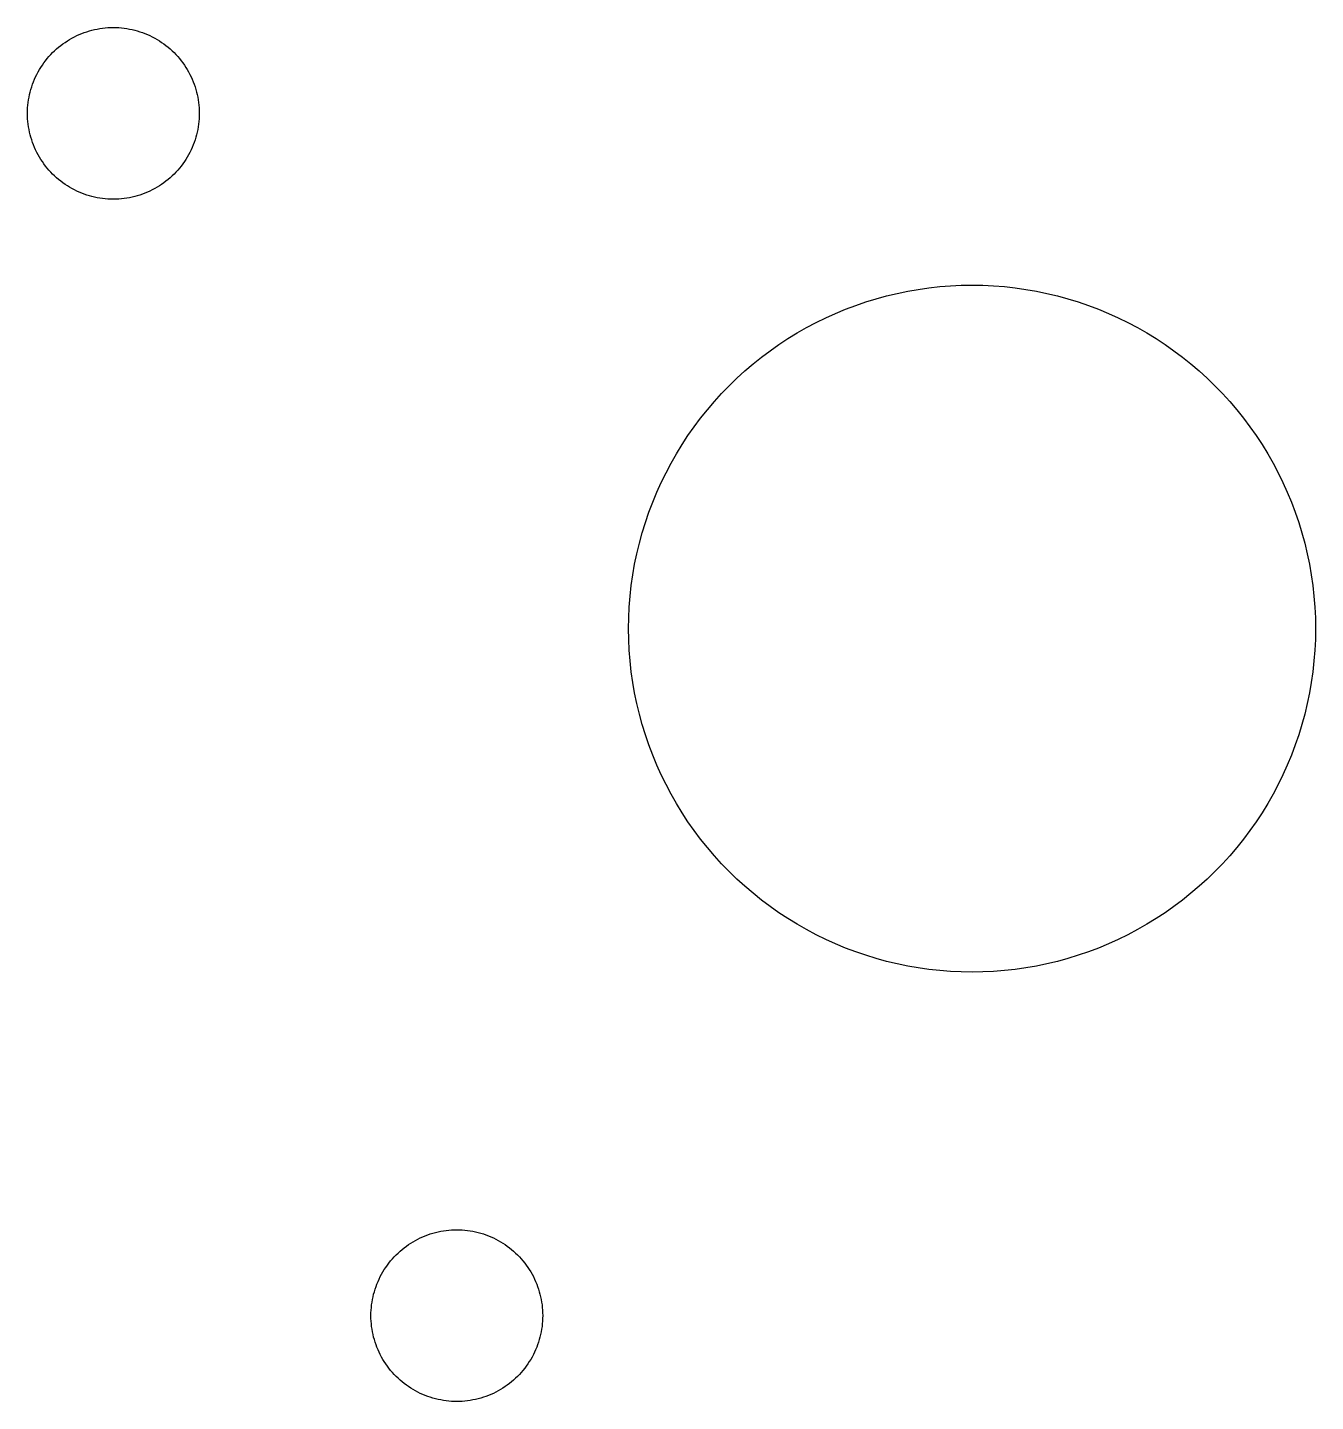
# Model space of a CAD drawing. Header units: metres. Extents: x 0 to 290, y 0 to 144.
# Drawn here: x 31.25 to 38.75, y 23.75 to 31.75 of the extents above; entities that cross this region are included whole.
import ezdxf

# ---------------------------------------------------------------- set-up
doc = ezdxf.new("R2010")
doc.units = ezdxf.units.M

msp = doc.modelspace()

# ---------------------------------------------------------------- linework, layer by layer
for p, q in [((31.4821, 31.6721), (31.4955, 31.6804)), ((31.4955, 31.6804), (31.5091, 31.6881)), ((31.5091, 31.6881), (31.523, 31.6955)), ((31.523, 31.6955), (31.5371, 31.7024)), ((31.5371, 31.7024), (31.5514, 31.7089)), ((31.5514, 31.7089), (31.5659, 31.7149)), ((31.5659, 31.7149), (31.5806, 31.7204)), ((31.5806, 31.7204), (31.5955, 31.7255)), ((31.5955, 31.7255), (31.6105, 31.7301)), ((31.6105, 31.7301), (31.6256, 31.7343)), ((31.6256, 31.7343), (31.6409, 31.7379)), ((31.6409, 31.7379), (31.6563, 31.7411)), ((31.6563, 31.7411), (31.6718, 31.7438)), ((31.6718, 31.7438), (31.6873, 31.746)), ((31.6873, 31.746), (31.7029, 31.7478)), ((31.7029, 31.7478), (31.7186, 31.749)), ((31.7186, 31.749), (31.7343, 31.7497)), ((31.7343, 31.7497), (31.75, 31.75)), ((31.75, 31.75), (31.7657, 31.7497)), ((31.7657, 31.7497), (31.7814, 31.749)), ((31.7814, 31.749), (31.797, 31.7478)), ((31.797, 31.7478), (31.8127, 31.746)), ((31.8127, 31.746), (31.8282, 31.7438)), ((31.8282, 31.7438), (31.8437, 31.7411)), ((31.8437, 31.7411), (31.8591, 31.7379)), ((31.8591, 31.7379), (31.8743, 31.7343)), ((31.8743, 31.7343), (31.8895, 31.7301)), ((31.8895, 31.7301), (31.9045, 31.7255)), ((31.9045, 31.7255), (31.9194, 31.7204)), ((31.9194, 31.7204), (31.9341, 31.7149)), ((31.9341, 31.7149), (31.9486, 31.7089)), ((31.9486, 31.7089), (31.9629, 31.7024)), ((31.9629, 31.7024), (31.977, 31.6955)), ((31.977, 31.6955), (31.9909, 31.6881)), ((31.9909, 31.6881), (32.0045, 31.6804)), ((32.0045, 31.6804), (32.0179, 31.6721)), ((31.3855, 31.5923), (31.3964, 31.6035)), ((31.3964, 31.6035), (31.4077, 31.6145)), ((31.4077, 31.6145), (31.4193, 31.625)), ((31.4193, 31.625), (31.4313, 31.6353)), ((31.4313, 31.6353), (31.4435, 31.6451)), ((31.4435, 31.6451), (31.4561, 31.6545)), ((31.4561, 31.6545), (31.4689, 31.6635)), ((31.4689, 31.6635), (31.4821, 31.6721)), ((32.0179, 31.6721), (32.031, 31.6635)), ((32.031, 31.6635), (32.0439, 31.6545)), ((32.0439, 31.6545), (32.0564, 31.6451)), ((32.0564, 31.6451), (32.0687, 31.6353)), ((32.0687, 31.6353), (32.0806, 31.625)), ((32.0806, 31.625), (32.0923, 31.6145)), ((32.0923, 31.6145), (32.1035, 31.6035)), ((32.1035, 31.6035), (32.1145, 31.5923)), ((31.3278, 31.5179), (31.3365, 31.531)), ((31.3365, 31.531), (31.3455, 31.5439)), ((31.3455, 31.5439), (31.3549, 31.5564)), ((31.3549, 31.5564), (31.3647, 31.5687)), ((31.3647, 31.5687), (31.3749, 31.5806)), ((31.3749, 31.5806), (31.3855, 31.5923)), ((32.1145, 31.5923), (32.125, 31.5806)), ((32.125, 31.5806), (32.1353, 31.5687)), ((32.1353, 31.5687), (32.1451, 31.5564)), ((32.1451, 31.5564), (32.1545, 31.5439)), ((32.1545, 31.5439), (32.1635, 31.531)), ((32.1635, 31.531), (32.1721, 31.5179)), ((31.2851, 31.4341), (31.2911, 31.4486)), ((31.2911, 31.4486), (31.2976, 31.4629)), ((31.2976, 31.4629), (31.3045, 31.477)), ((31.3045, 31.477), (31.3118, 31.4909)), ((31.3118, 31.4909), (31.3196, 31.5045)), ((31.3196, 31.5045), (31.3278, 31.5179)), ((32.1721, 31.5179), (32.1804, 31.5045)), ((32.1804, 31.5045), (32.1881, 31.4909)), ((32.1881, 31.4909), (32.1955, 31.477)), ((32.1955, 31.477), (32.2024, 31.4629)), ((32.2024, 31.4629), (32.2089, 31.4486)), ((32.2089, 31.4486), (32.2149, 31.4341)), ((31.262, 31.3591), (31.2657, 31.3743)), ((31.2657, 31.3743), (31.2699, 31.3895)), ((31.2699, 31.3895), (31.2745, 31.4045)), ((31.2745, 31.4045), (31.2796, 31.4194)), ((31.2796, 31.4194), (31.2851, 31.4341)), ((32.2149, 31.4341), (32.2204, 31.4194)), ((32.2204, 31.4194), (32.2255, 31.4045)), ((32.2255, 31.4045), (32.2301, 31.3895)), ((32.2301, 31.3895), (32.2343, 31.3743)), ((32.2343, 31.3743), (32.2379, 31.3591)), ((31.2502, 31.2657), (31.251, 31.2814)), ((31.251, 31.2814), (31.2522, 31.297)), ((31.2522, 31.297), (31.2539, 31.3127)), ((31.2539, 31.3127), (31.2561, 31.3282)), ((31.2561, 31.3282), (31.2589, 31.3437)), ((31.2589, 31.3437), (31.262, 31.3591)), ((32.2379, 31.3591), (32.2411, 31.3437)), ((32.2411, 31.3437), (32.2438, 31.3282)), ((32.2438, 31.3282), (32.246, 31.3127)), ((32.246, 31.3127), (32.2478, 31.297)), ((32.2478, 31.297), (32.249, 31.2814)), ((32.249, 31.2814), (32.2497, 31.2657)), ((31.25, 31.25), (31.2502, 31.2657)), ((31.2502, 31.2343), (31.25, 31.25)), ((31.251, 31.2186), (31.2502, 31.2343)), ((31.2522, 31.2029), (31.251, 31.2186)), ((31.2539, 31.1873), (31.2522, 31.2029)), ((32.2478, 31.2029), (32.246, 31.1873)), ((32.249, 31.2186), (32.2478, 31.2029)), ((32.2497, 31.2343), (32.249, 31.2186)), ((32.2497, 31.2657), (32.25, 31.25)), ((32.25, 31.25), (32.2497, 31.2343)), ((31.2561, 31.1718), (31.2539, 31.1873)), ((31.2589, 31.1563), (31.2561, 31.1718)), ((31.262, 31.1409), (31.2589, 31.1563)), ((31.2657, 31.1256), (31.262, 31.1409)), ((31.2699, 31.1105), (31.2657, 31.1256)), ((32.2343, 31.1256), (32.2301, 31.1105)), ((32.2379, 31.1409), (32.2343, 31.1256)), ((32.2411, 31.1563), (32.2379, 31.1409)), ((32.2438, 31.1718), (32.2411, 31.1563)), ((32.246, 31.1873), (32.2438, 31.1718)), ((31.2745, 31.0955), (31.2699, 31.1105)), ((31.2796, 31.0806), (31.2745, 31.0955)), ((31.2851, 31.0659), (31.2796, 31.0806)), ((31.2911, 31.0514), (31.2851, 31.0659)), ((31.2976, 31.0371), (31.2911, 31.0514)), ((32.2089, 31.0514), (32.2024, 31.0371)), ((32.2149, 31.0659), (32.2089, 31.0514)), ((32.2204, 31.0806), (32.2149, 31.0659)), ((32.2255, 31.0955), (32.2204, 31.0806)), ((32.2301, 31.1105), (32.2255, 31.0955)), ((31.3045, 31.023), (31.2976, 31.0371)), ((31.3118, 31.0091), (31.3045, 31.023)), ((31.3196, 30.9955), (31.3118, 31.0091)), ((31.3278, 30.9821), (31.3196, 30.9955)), ((31.3365, 30.9689), (31.3278, 30.9821)), ((31.3455, 30.9561), (31.3365, 30.9689)), ((32.1635, 30.9689), (32.1545, 30.9561)), ((32.1721, 30.9821), (32.1635, 30.9689)), ((32.1804, 30.9955), (32.1721, 30.9821)), ((32.1881, 31.0091), (32.1804, 30.9955)), ((32.1955, 31.023), (32.1881, 31.0091)), ((32.2024, 31.0371), (32.1955, 31.023)), ((31.3549, 30.9435), (31.3455, 30.9561)), ((31.3647, 30.9313), (31.3549, 30.9435)), ((31.3749, 30.9193), (31.3647, 30.9313)), ((31.3855, 30.9077), (31.3749, 30.9193)), ((31.3964, 30.8964), (31.3855, 30.9077)), ((31.4077, 30.8855), (31.3964, 30.8964)), ((31.4193, 30.8749), (31.4077, 30.8855)), ((32.0923, 30.8855), (32.0806, 30.8749)), ((32.1035, 30.8964), (32.0923, 30.8855)), ((32.1145, 30.9077), (32.1035, 30.8964)), ((32.125, 30.9193), (32.1145, 30.9077)), ((32.1353, 30.9313), (32.125, 30.9193)), ((32.1451, 30.9435), (32.1353, 30.9313)), ((32.1545, 30.9561), (32.1451, 30.9435)), ((31.4313, 30.8647), (31.4193, 30.8749)), ((31.4435, 30.8549), (31.4313, 30.8647)), ((31.4561, 30.8455), (31.4435, 30.8549)), ((31.4689, 30.8365), (31.4561, 30.8455)), ((31.4821, 30.8278), (31.4689, 30.8365)), ((31.4955, 30.8196), (31.4821, 30.8278)), ((31.5091, 30.8118), (31.4955, 30.8196)), ((31.523, 30.8045), (31.5091, 30.8118)), ((31.5371, 30.7976), (31.523, 30.8045)), ((31.977, 30.8045), (31.9629, 30.7976)), ((31.9909, 30.8118), (31.977, 30.8045)), ((32.0045, 30.8196), (31.9909, 30.8118)), ((32.0179, 30.8278), (32.0045, 30.8196)), ((32.031, 30.8365), (32.0179, 30.8278)), ((32.0439, 30.8455), (32.031, 30.8365)), ((32.0564, 30.8549), (32.0439, 30.8455)), ((32.0687, 30.8647), (32.0564, 30.8549)), ((32.0806, 30.8749), (32.0687, 30.8647)), ((31.5514, 30.7911), (31.5371, 30.7976)), ((31.5659, 30.7851), (31.5514, 30.7911)), ((31.5806, 30.7796), (31.5659, 30.7851)), ((31.5955, 30.7745), (31.5806, 30.7796)), ((31.6105, 30.7699), (31.5955, 30.7745)), ((31.6256, 30.7657), (31.6105, 30.7699)), ((31.6409, 30.762), (31.6256, 30.7657)), ((31.6563, 30.7589), (31.6409, 30.762)), ((31.6718, 30.7561), (31.6563, 30.7589)), ((31.6873, 30.7539), (31.6718, 30.7561)), ((31.7029, 30.7522), (31.6873, 30.7539)), ((31.7186, 30.751), (31.7029, 30.7522)), ((31.7343, 30.7502), (31.7186, 30.751)), ((31.75, 30.75), (31.7343, 30.7502)), ((31.7657, 30.7502), (31.75, 30.75)), ((31.7814, 30.751), (31.7657, 30.7502)), ((31.797, 30.7522), (31.7814, 30.751)), ((31.8127, 30.7539), (31.797, 30.7522)), ((31.8282, 30.7561), (31.8127, 30.7539)), ((31.8437, 30.7589), (31.8282, 30.7561)), ((31.8591, 30.762), (31.8437, 30.7589)), ((31.8743, 30.7657), (31.8591, 30.762)), ((31.8895, 30.7699), (31.8743, 30.7657)), ((31.9045, 30.7745), (31.8895, 30.7699)), ((31.9194, 30.7796), (31.9045, 30.7745)), ((31.9341, 30.7851), (31.9194, 30.7796)), ((31.9486, 30.7911), (31.9341, 30.7851)), ((31.9629, 30.7976), (31.9486, 30.7911)), ((36.4993, 30.2342), (36.5618, 30.2411)), ((36.5618, 30.2411), (36.6244, 30.246)), ((36.6244, 30.246), (36.6872, 30.249)), ((36.6872, 30.249), (36.75, 30.25)), ((36.75, 30.25), (36.8128, 30.249)), ((36.8128, 30.249), (36.8756, 30.246)), ((36.8756, 30.246), (36.9382, 30.2411)), ((36.9382, 30.2411), (37.0007, 30.2342)), ((36.132, 30.1521), (36.192, 30.1706)), ((36.192, 30.1706), (36.2526, 30.1872)), ((36.2526, 30.1872), (36.3137, 30.2018)), ((36.3137, 30.2018), (36.3752, 30.2146)), ((36.3752, 30.2146), (36.4371, 30.2254)), ((36.4371, 30.2254), (36.4993, 30.2342)), ((37.0007, 30.2342), (37.0629, 30.2254)), ((37.0629, 30.2254), (37.1248, 30.2146)), ((37.1248, 30.2146), (37.1863, 30.2018)), ((37.1863, 30.2018), (37.2474, 30.1872)), ((37.2474, 30.1872), (37.308, 30.1706)), ((37.308, 30.1706), (37.368, 30.1521)), ((35.8984, 30.0596), (35.9557, 30.0855)), ((35.9557, 30.0855), (36.0137, 30.1095)), ((36.0137, 30.1095), (36.0725, 30.1318)), ((36.0725, 30.1318), (36.132, 30.1521)), ((37.368, 30.1521), (37.4275, 30.1318)), ((37.4275, 30.1318), (37.4862, 30.1095)), ((37.4862, 30.1095), (37.5443, 30.0855)), ((37.5443, 30.0855), (37.6015, 30.0596)), ((35.7319, 29.9715), (35.7865, 30.0026)), ((35.7865, 30.0026), (35.842, 30.032)), ((35.842, 30.032), (35.8984, 30.0596)), ((37.6015, 30.0596), (37.658, 30.032)), ((37.658, 30.032), (37.7135, 30.0026)), ((37.7135, 30.0026), (37.7681, 29.9715)), ((35.6258, 29.9042), (35.6783, 29.9386)), ((35.6783, 29.9386), (35.7319, 29.9715)), ((37.7681, 29.9715), (37.8216, 29.9386)), ((37.8216, 29.9386), (37.8742, 29.9042)), ((35.5242, 29.8303), (35.5744, 29.868)), ((35.5744, 29.868), (35.6258, 29.9042)), ((37.8742, 29.9042), (37.9256, 29.868)), ((37.9256, 29.868), (37.9758, 29.8303)), ((35.4274, 29.7502), (35.4751, 29.791)), ((35.4751, 29.791), (35.5242, 29.8303)), ((37.9758, 29.8303), (38.0248, 29.791)), ((38.0248, 29.791), (38.0726, 29.7502)), ((35.3358, 29.6642), (35.3809, 29.7079)), ((35.3809, 29.7079), (35.4274, 29.7502)), ((38.0726, 29.7502), (38.1191, 29.7079)), ((38.1191, 29.7079), (38.1642, 29.6642)), ((35.2498, 29.5726), (35.2921, 29.6191)), ((35.2921, 29.6191), (35.3358, 29.6642)), ((38.1642, 29.6642), (38.2079, 29.6191)), ((38.2079, 29.6191), (38.2502, 29.5726)), ((35.1697, 29.4758), (35.209, 29.5248)), ((35.209, 29.5248), (35.2498, 29.5726)), ((38.2502, 29.5726), (38.291, 29.5248)), ((38.291, 29.5248), (38.3303, 29.4758)), ((35.132, 29.4256), (35.1697, 29.4758)), ((38.3303, 29.4758), (38.368, 29.4256)), ((35.0613, 29.3216), (35.0958, 29.3742)), ((35.0958, 29.3742), (35.132, 29.4256)), ((38.368, 29.4256), (38.4042, 29.3742)), ((38.4042, 29.3742), (38.4386, 29.3216)), ((35.0285, 29.2681), (35.0613, 29.3216)), ((38.4386, 29.3216), (38.4715, 29.2681)), ((34.968, 29.158), (34.9974, 29.2135)), ((34.9974, 29.2135), (35.0285, 29.2681)), ((38.4715, 29.2681), (38.5026, 29.2135)), ((38.5026, 29.2135), (38.532, 29.158)), ((34.9403, 29.1015), (34.968, 29.158)), ((38.532, 29.158), (38.5596, 29.1015)), ((34.8904, 28.9862), (34.9145, 29.0443)), ((34.9145, 29.0443), (34.9403, 29.1015)), ((38.5596, 29.1015), (38.5855, 29.0443)), ((38.5855, 29.0443), (38.6095, 28.9862)), ((34.8682, 28.9275), (34.8904, 28.9862)), ((38.6095, 28.9862), (38.6318, 28.9275)), ((34.8479, 28.868), (34.8682, 28.9275)), ((38.6318, 28.9275), (38.6521, 28.868)), ((34.8128, 28.7474), (34.8294, 28.808)), ((34.8294, 28.808), (34.8479, 28.868)), ((38.6521, 28.868), (38.6706, 28.808)), ((38.6706, 28.808), (38.6872, 28.7474)), ((34.7982, 28.6863), (34.8128, 28.7474)), ((38.6872, 28.7474), (38.7018, 28.6863)), ((34.7854, 28.6248), (34.7982, 28.6863)), ((38.7018, 28.6863), (38.7146, 28.6248)), ((34.7658, 28.5007), (34.7746, 28.5629)), ((34.7746, 28.5629), (34.7854, 28.6248)), ((38.7146, 28.6248), (38.7254, 28.5629)), ((38.7254, 28.5629), (38.7342, 28.5007)), ((34.7589, 28.4382), (34.7658, 28.5007)), ((38.7342, 28.5007), (38.7411, 28.4382)), ((34.7539, 28.3756), (34.7589, 28.4382)), ((38.7411, 28.4382), (38.746, 28.3756)), ((34.751, 28.3128), (34.7539, 28.3756)), ((38.746, 28.3756), (38.749, 28.3128)), ((34.75, 28.25), (34.751, 28.3128)), ((34.751, 28.1872), (34.75, 28.25)), ((38.749, 28.3128), (38.75, 28.25)), ((38.75, 28.25), (38.749, 28.1872)), ((34.7539, 28.1244), (34.751, 28.1872)), ((38.749, 28.1872), (38.746, 28.1244)), ((34.7589, 28.0618), (34.7539, 28.1244)), ((38.746, 28.1244), (38.7411, 28.0618)), ((34.7658, 27.9993), (34.7589, 28.0618)), ((38.7411, 28.0618), (38.7342, 27.9993)), ((34.7746, 27.9371), (34.7658, 27.9993)), ((34.7854, 27.8752), (34.7746, 27.9371)), ((38.7254, 27.9371), (38.7146, 27.8752)), ((38.7342, 27.9993), (38.7254, 27.9371)), ((34.7982, 27.8137), (34.7854, 27.8752)), ((38.7146, 27.8752), (38.7018, 27.8137)), ((34.8128, 27.7526), (34.7982, 27.8137)), ((38.7018, 27.8137), (38.6872, 27.7526)), ((34.8294, 27.692), (34.8128, 27.7526)), ((34.8479, 27.632), (34.8294, 27.692)), ((38.6706, 27.692), (38.6521, 27.632)), ((38.6872, 27.7526), (38.6706, 27.692)), ((34.8682, 27.5725), (34.8479, 27.632)), ((38.6521, 27.632), (38.6318, 27.5725)), ((34.8904, 27.5137), (34.8682, 27.5725)), ((38.6318, 27.5725), (38.6095, 27.5137)), ((34.9145, 27.4557), (34.8904, 27.5137)), ((34.9403, 27.3984), (34.9145, 27.4557)), ((38.5855, 27.4557), (38.5596, 27.3984)), ((38.6095, 27.5137), (38.5855, 27.4557)), ((34.968, 27.342), (34.9403, 27.3984)), ((38.5596, 27.3984), (38.532, 27.342)), ((34.9974, 27.2865), (34.968, 27.342)), ((35.0285, 27.2319), (34.9974, 27.2865)), ((38.5026, 27.2865), (38.4715, 27.2319)), ((38.532, 27.342), (38.5026, 27.2865)), ((35.0613, 27.1783), (35.0285, 27.2319)), ((38.4715, 27.2319), (38.4386, 27.1783)), ((35.0958, 27.1258), (35.0613, 27.1783)), ((35.132, 27.0744), (35.0958, 27.1258)), ((38.4042, 27.1258), (38.368, 27.0744)), ((38.4386, 27.1783), (38.4042, 27.1258)), ((35.1697, 27.0242), (35.132, 27.0744)), ((38.368, 27.0744), (38.3303, 27.0242)), ((35.209, 26.9751), (35.1697, 27.0242)), ((35.2498, 26.9274), (35.209, 26.9751)), ((38.291, 26.9751), (38.2502, 26.9274)), ((38.3303, 27.0242), (38.291, 26.9751)), ((35.2921, 26.8809), (35.2498, 26.9274)), ((35.3358, 26.8358), (35.2921, 26.8809)), ((38.2079, 26.8809), (38.1642, 26.8358)), ((38.2502, 26.9274), (38.2079, 26.8809)), ((35.3809, 26.7921), (35.3358, 26.8358)), ((38.1642, 26.8358), (38.1191, 26.7921)), ((35.4274, 26.7498), (35.3809, 26.7921)), ((35.4751, 26.709), (35.4274, 26.7498)), ((38.0726, 26.7498), (38.0248, 26.709)), ((38.1191, 26.7921), (38.0726, 26.7498)), ((35.5242, 26.6697), (35.4751, 26.709)), ((35.5744, 26.632), (35.5242, 26.6697)), ((37.9758, 26.6697), (37.9256, 26.632)), ((38.0248, 26.709), (37.9758, 26.6697)), ((35.6258, 26.5958), (35.5744, 26.632)), ((35.6783, 26.5613), (35.6258, 26.5958)), ((35.7319, 26.5285), (35.6783, 26.5613)), ((37.8216, 26.5613), (37.7681, 26.5285)), ((37.8742, 26.5958), (37.8216, 26.5613)), ((37.9256, 26.632), (37.8742, 26.5958)), ((35.7865, 26.4974), (35.7319, 26.5285)), ((35.842, 26.468), (35.7865, 26.4974)), ((37.7135, 26.4974), (37.658, 26.468)), ((37.7681, 26.5285), (37.7135, 26.4974)), ((35.8984, 26.4403), (35.842, 26.468)), ((35.9557, 26.4145), (35.8984, 26.4403)), ((36.0137, 26.3904), (35.9557, 26.4145)), ((37.5443, 26.4145), (37.4862, 26.3904)), ((37.6015, 26.4403), (37.5443, 26.4145)), ((37.658, 26.468), (37.6015, 26.4403)), ((36.0725, 26.3682), (36.0137, 26.3904)), ((36.132, 26.3479), (36.0725, 26.3682)), ((36.192, 26.3294), (36.132, 26.3479)), ((36.2526, 26.3128), (36.192, 26.3294)), ((37.308, 26.3294), (37.2474, 26.3128)), ((37.368, 26.3479), (37.308, 26.3294)), ((37.4275, 26.3682), (37.368, 26.3479)), ((37.4862, 26.3904), (37.4275, 26.3682)), ((36.3137, 26.2982), (36.2526, 26.3128)), ((36.3752, 26.2854), (36.3137, 26.2982)), ((36.4371, 26.2746), (36.3752, 26.2854)), ((36.4993, 26.2658), (36.4371, 26.2746)), ((36.5618, 26.2589), (36.4993, 26.2658)), ((36.6244, 26.2539), (36.5618, 26.2589)), ((36.6872, 26.251), (36.6244, 26.2539)), ((36.75, 26.25), (36.6872, 26.251)), ((36.8128, 26.251), (36.75, 26.25)), ((36.8756, 26.2539), (36.8128, 26.251)), ((36.9382, 26.2589), (36.8756, 26.2539)), ((37.0007, 26.2658), (36.9382, 26.2589)), ((37.0629, 26.2746), (37.0007, 26.2658)), ((37.1248, 26.2854), (37.0629, 26.2746)), ((37.1863, 26.2982), (37.1248, 26.2854)), ((37.2474, 26.3128), (37.1863, 26.2982)), ((33.5659, 24.7149), (33.5806, 24.7204)), ((33.5806, 24.7204), (33.5955, 24.7255)), ((33.5955, 24.7255), (33.6105, 24.7301)), ((33.6105, 24.7301), (33.6256, 24.7343)), ((33.6256, 24.7343), (33.6409, 24.7379)), ((33.6409, 24.7379), (33.6563, 24.7411)), ((33.6563, 24.7411), (33.6718, 24.7438)), ((33.6718, 24.7438), (33.6873, 24.746)), ((33.6873, 24.746), (33.7029, 24.7478)), ((33.7029, 24.7478), (33.7186, 24.749)), ((33.7186, 24.749), (33.7343, 24.7497)), ((33.7343, 24.7497), (33.75, 24.75)), ((33.75, 24.75), (33.7657, 24.7497)), ((33.7657, 24.7497), (33.7814, 24.749)), ((33.7814, 24.749), (33.797, 24.7478)), ((33.797, 24.7478), (33.8127, 24.746)), ((33.8127, 24.746), (33.8282, 24.7438)), ((33.8282, 24.7438), (33.8437, 24.7411)), ((33.8437, 24.7411), (33.8591, 24.7379)), ((33.8591, 24.7379), (33.8743, 24.7343)), ((33.8743, 24.7343), (33.8895, 24.7301)), ((33.8895, 24.7301), (33.9045, 24.7255)), ((33.9045, 24.7255), (33.9194, 24.7204)), ((33.9194, 24.7204), (33.9341, 24.7149)), ((33.4313, 24.6353), (33.4435, 24.6451)), ((33.4435, 24.6451), (33.4561, 24.6545)), ((33.4561, 24.6545), (33.4689, 24.6635)), ((33.4689, 24.6635), (33.4821, 24.6721)), ((33.4821, 24.6721), (33.4955, 24.6804)), ((33.4955, 24.6804), (33.5091, 24.6881)), ((33.5091, 24.6881), (33.523, 24.6955)), ((33.523, 24.6955), (33.5371, 24.7024)), ((33.5371, 24.7024), (33.5514, 24.7089)), ((33.5514, 24.7089), (33.5659, 24.7149)), ((33.9341, 24.7149), (33.9486, 24.7089)), ((33.9486, 24.7089), (33.9629, 24.7024)), ((33.9629, 24.7024), (33.977, 24.6955)), ((33.977, 24.6955), (33.9909, 24.6881)), ((33.9909, 24.6881), (34.0045, 24.6804)), ((34.0045, 24.6804), (34.0179, 24.6721)), ((34.0179, 24.6721), (34.031, 24.6635)), ((34.031, 24.6635), (34.0439, 24.6545)), ((34.0439, 24.6545), (34.0564, 24.6451)), ((34.0564, 24.6451), (34.0687, 24.6353)), ((33.3549, 24.5564), (33.3647, 24.5687)), ((33.3647, 24.5687), (33.3749, 24.5806)), ((33.3749, 24.5806), (33.3855, 24.5923)), ((33.3855, 24.5923), (33.3964, 24.6035)), ((33.3964, 24.6035), (33.4077, 24.6145)), ((33.4077, 24.6145), (33.4193, 24.625)), ((33.4193, 24.625), (33.4313, 24.6353)), ((34.0687, 24.6353), (34.0806, 24.625)), ((34.0806, 24.625), (34.0923, 24.6145)), ((34.0923, 24.6145), (34.1035, 24.6035)), ((34.1035, 24.6035), (34.1145, 24.5923)), ((34.1145, 24.5923), (34.125, 24.5806)), ((34.125, 24.5806), (34.1353, 24.5687)), ((34.1353, 24.5687), (34.1451, 24.5564)), ((33.3045, 24.477), (33.3118, 24.4909)), ((33.3118, 24.4909), (33.3196, 24.5045)), ((33.3196, 24.5045), (33.3278, 24.5179)), ((33.3278, 24.5179), (33.3365, 24.531)), ((33.3365, 24.531), (33.3455, 24.5439)), ((33.3455, 24.5439), (33.3549, 24.5564)), ((34.1451, 24.5564), (34.1545, 24.5439)), ((34.1545, 24.5439), (34.1635, 24.531)), ((34.1635, 24.531), (34.1721, 24.5179)), ((34.1721, 24.5179), (34.1804, 24.5045)), ((34.1804, 24.5045), (34.1881, 24.4909)), ((34.1881, 24.4909), (34.1955, 24.477)), ((33.2699, 24.3895), (33.2745, 24.4045)), ((33.2745, 24.4045), (33.2796, 24.4194)), ((33.2796, 24.4194), (33.2851, 24.4341)), ((33.2851, 24.4341), (33.2911, 24.4486)), ((33.2911, 24.4486), (33.2976, 24.4629)), ((33.2976, 24.4629), (33.3045, 24.477)), ((34.1955, 24.477), (34.2024, 24.4629)), ((34.2024, 24.4629), (34.2089, 24.4486)), ((34.2089, 24.4486), (34.2149, 24.4341)), ((34.2149, 24.4341), (34.2204, 24.4194)), ((34.2204, 24.4194), (34.2255, 24.4045)), ((34.2255, 24.4045), (34.2301, 24.3895)), ((33.2539, 24.3127), (33.2561, 24.3282)), ((33.2561, 24.3282), (33.2589, 24.3437)), ((33.2589, 24.3437), (33.262, 24.3591)), ((33.262, 24.3591), (33.2657, 24.3743)), ((33.2657, 24.3743), (33.2699, 24.3895)), ((34.2301, 24.3895), (34.2343, 24.3743)), ((34.2343, 24.3743), (34.2379, 24.3591)), ((34.2379, 24.3591), (34.2411, 24.3437)), ((34.2411, 24.3437), (34.2438, 24.3282)), ((34.2438, 24.3282), (34.246, 24.3127)), ((33.25, 24.25), (33.2502, 24.2657)), ((33.2502, 24.2343), (33.25, 24.25)), ((33.2502, 24.2657), (33.251, 24.2814)), ((33.251, 24.2814), (33.2522, 24.297)), ((33.2522, 24.297), (33.2539, 24.3127)), ((34.246, 24.3127), (34.2478, 24.297)), ((34.2478, 24.297), (34.249, 24.2814)), ((34.249, 24.2814), (34.2497, 24.2657)), ((34.2497, 24.2657), (34.25, 24.25)), ((34.25, 24.25), (34.2497, 24.2343)), ((33.251, 24.2186), (33.2502, 24.2343)), ((33.2522, 24.2029), (33.251, 24.2186)), ((33.2539, 24.1873), (33.2522, 24.2029)), ((33.2561, 24.1718), (33.2539, 24.1873)), ((33.2589, 24.1563), (33.2561, 24.1718)), ((34.2438, 24.1718), (34.2411, 24.1563)), ((34.246, 24.1873), (34.2438, 24.1718)), ((34.2478, 24.2029), (34.246, 24.1873)), ((34.249, 24.2186), (34.2478, 24.2029)), ((34.2497, 24.2343), (34.249, 24.2186)), ((33.262, 24.1409), (33.2589, 24.1563)), ((33.2657, 24.1256), (33.262, 24.1409)), ((33.2699, 24.1105), (33.2657, 24.1256)), ((33.2745, 24.0955), (33.2699, 24.1105)), ((33.2796, 24.0806), (33.2745, 24.0955)), ((33.2851, 24.0659), (33.2796, 24.0806)), ((34.2204, 24.0806), (34.2149, 24.0659)), ((34.2255, 24.0955), (34.2204, 24.0806)), ((34.2301, 24.1105), (34.2255, 24.0955)), ((34.2343, 24.1256), (34.2301, 24.1105)), ((34.2379, 24.1409), (34.2343, 24.1256)), ((34.2411, 24.1563), (34.2379, 24.1409)), ((33.2911, 24.0514), (33.2851, 24.0659)), ((33.2976, 24.0371), (33.2911, 24.0514)), ((33.3045, 24.023), (33.2976, 24.0371)), ((33.3118, 24.0091), (33.3045, 24.023)), ((33.3196, 23.9955), (33.3118, 24.0091)), ((34.1881, 24.0091), (34.1804, 23.9955)), ((34.1955, 24.023), (34.1881, 24.0091)), ((34.2024, 24.0371), (34.1955, 24.023)), ((34.2089, 24.0514), (34.2024, 24.0371)), ((34.2149, 24.0659), (34.2089, 24.0514)), ((33.3278, 23.9821), (33.3196, 23.9955)), ((33.3365, 23.9689), (33.3278, 23.9821)), ((33.3455, 23.9561), (33.3365, 23.9689)), ((33.3549, 23.9435), (33.3455, 23.9561)), ((33.3647, 23.9313), (33.3549, 23.9435)), ((33.3749, 23.9193), (33.3647, 23.9313)), ((34.1353, 23.9313), (34.125, 23.9193)), ((34.1451, 23.9435), (34.1353, 23.9313)), ((34.1545, 23.9561), (34.1451, 23.9435)), ((34.1635, 23.9689), (34.1545, 23.9561)), ((34.1721, 23.9821), (34.1635, 23.9689)), ((34.1804, 23.9955), (34.1721, 23.9821)), ((33.3855, 23.9077), (33.3749, 23.9193)), ((33.3964, 23.8964), (33.3855, 23.9077)), ((33.4077, 23.8855), (33.3964, 23.8964)), ((33.4193, 23.8749), (33.4077, 23.8855)), ((33.4313, 23.8647), (33.4193, 23.8749)), ((33.4435, 23.8549), (33.4313, 23.8647)), ((33.4561, 23.8455), (33.4435, 23.8549)), ((33.4689, 23.8365), (33.4561, 23.8455)), ((34.0439, 23.8455), (34.031, 23.8365)), ((34.0564, 23.8549), (34.0439, 23.8455)), ((34.0687, 23.8647), (34.0564, 23.8549)), ((34.0806, 23.8749), (34.0687, 23.8647)), ((34.0923, 23.8855), (34.0806, 23.8749)), ((34.1035, 23.8964), (34.0923, 23.8855)), ((34.1145, 23.9077), (34.1035, 23.8964)), ((34.125, 23.9193), (34.1145, 23.9077)), ((33.4821, 23.8278), (33.4689, 23.8365)), ((33.4955, 23.8196), (33.4821, 23.8278)), ((33.5091, 23.8118), (33.4955, 23.8196)), ((33.523, 23.8045), (33.5091, 23.8118)), ((33.5371, 23.7976), (33.523, 23.8045)), ((33.5514, 23.7911), (33.5371, 23.7976)), ((33.5659, 23.7851), (33.5514, 23.7911)), ((33.5806, 23.7796), (33.5659, 23.7851)), ((33.5955, 23.7745), (33.5806, 23.7796)), ((33.6105, 23.7699), (33.5955, 23.7745)), ((33.6256, 23.7657), (33.6105, 23.7699)), ((33.6409, 23.762), (33.6256, 23.7657)), ((33.6563, 23.7589), (33.6409, 23.762)), ((33.8591, 23.762), (33.8437, 23.7589)), ((33.8743, 23.7657), (33.8591, 23.762)), ((33.8895, 23.7699), (33.8743, 23.7657)), ((33.9045, 23.7745), (33.8895, 23.7699)), ((33.9194, 23.7796), (33.9045, 23.7745)), ((33.9341, 23.7851), (33.9194, 23.7796)), ((33.9486, 23.7911), (33.9341, 23.7851)), ((33.9629, 23.7976), (33.9486, 23.7911)), ((33.977, 23.8045), (33.9629, 23.7976)), ((33.9909, 23.8118), (33.977, 23.8045)), ((34.0045, 23.8196), (33.9909, 23.8118)), ((34.0179, 23.8278), (34.0045, 23.8196)), ((34.031, 23.8365), (34.0179, 23.8278)), ((33.6718, 23.7561), (33.6563, 23.7589)), ((33.6873, 23.7539), (33.6718, 23.7561)), ((33.7029, 23.7522), (33.6873, 23.7539)), ((33.7186, 23.751), (33.7029, 23.7522)), ((33.7343, 23.7502), (33.7186, 23.751)), ((33.75, 23.75), (33.7343, 23.7502)), ((33.7657, 23.7502), (33.75, 23.75)), ((33.7814, 23.751), (33.7657, 23.7502)), ((33.797, 23.7522), (33.7814, 23.751)), ((33.8127, 23.7539), (33.797, 23.7522)), ((33.8282, 23.7561), (33.8127, 23.7539)), ((33.8437, 23.7589), (33.8282, 23.7561))]:
    msp.add_line(p, q)

doc.saveas('drawing.dxf')
